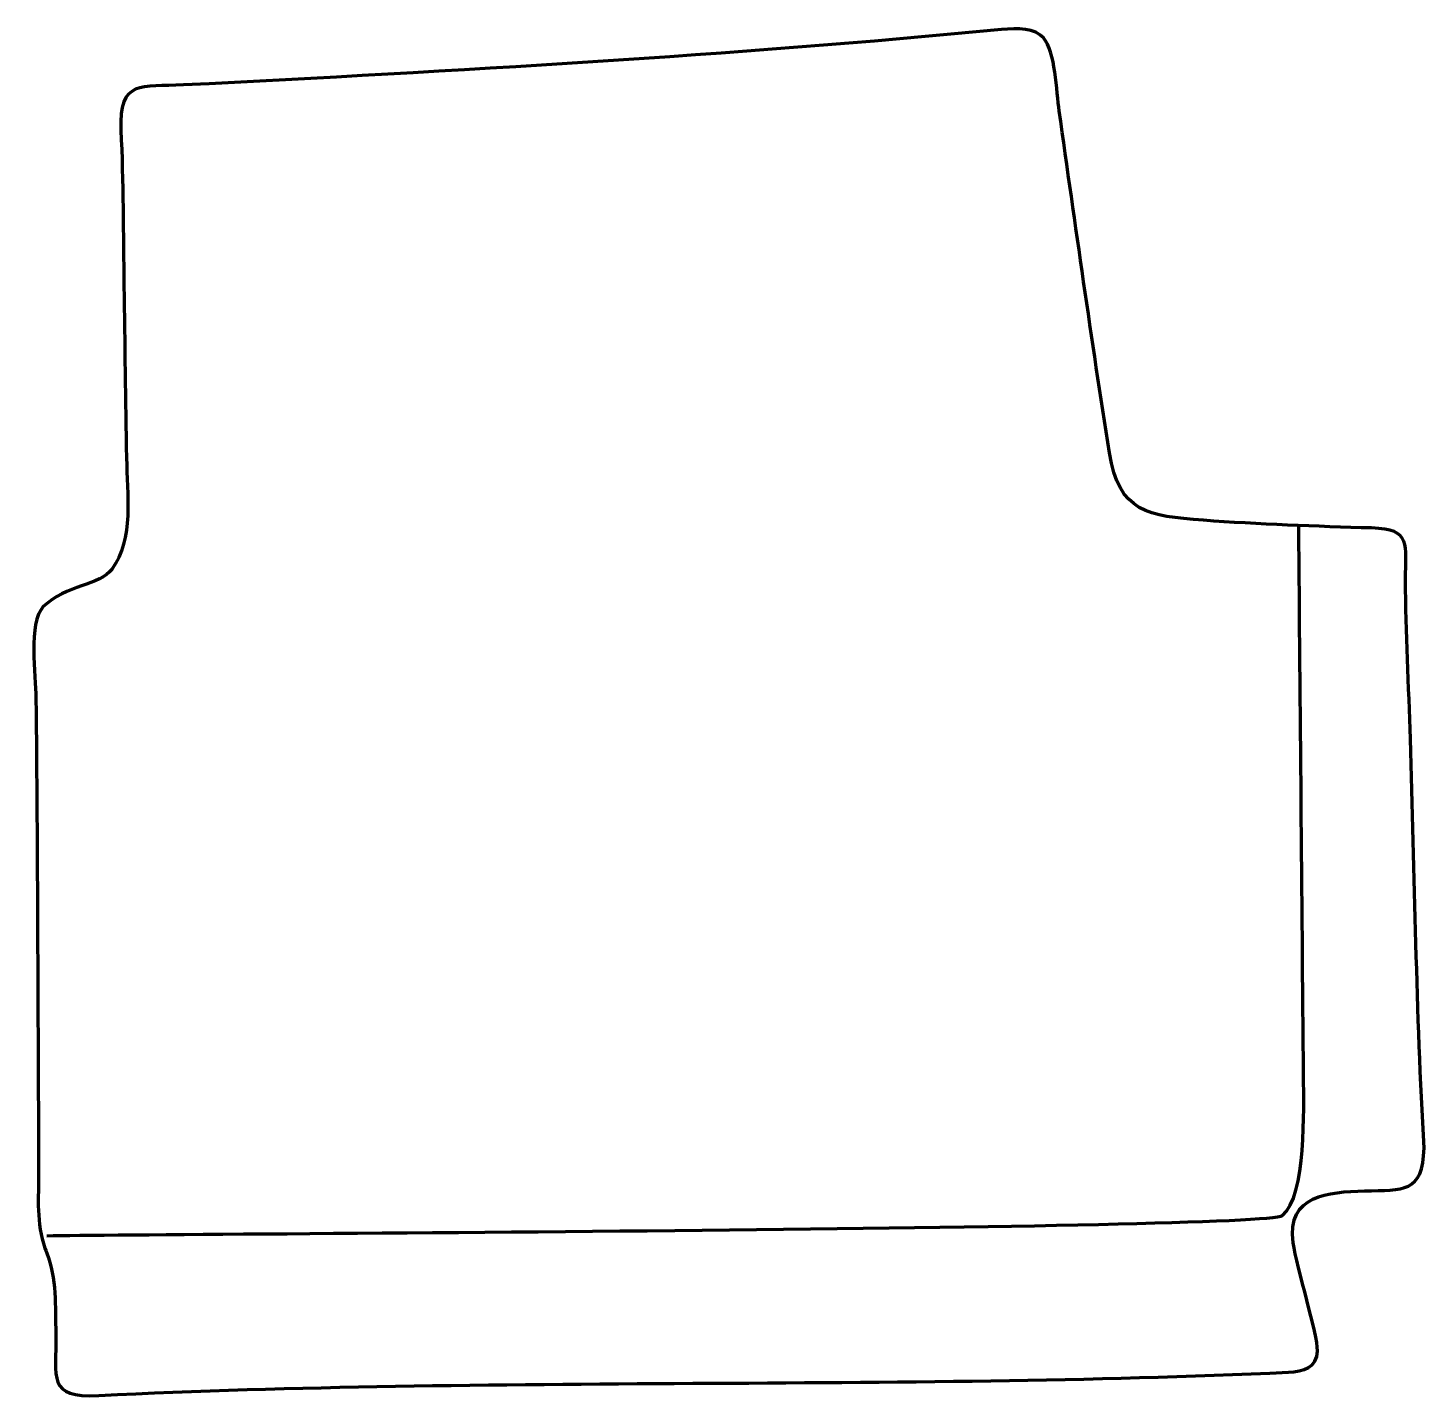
# Model space of a CAD drawing. Header units: millimetres. Extents: x -482 to 19, y 69 to 561.
import ezdxf

# ---------------------------------------------------------------- set-up
doc = ezdxf.new("R2010")
doc.units = ezdxf.units.MM
doc.header["$MEASUREMENT"] = 0
doc.layers.add('layer 2', color=7, linetype='Continuous')
doc.layers.add('layer 3', color=7, linetype='Continuous')

msp = doc.modelspace()

# ---------------------------------------------------------------- linework, layer by layer
at = {"layer": 'layer 2', "color": 142, "lineweight": 158}
msp.add_open_spline([(-475.4615, 127.5833), (-433.1368, 128.3839), (-38.5241, 129.7158), (-32.0202, 134.8623), (-32.0202, 134.8623), (-23.3975, 141.6852), (-24.3581, 173.8631), (-24.4497, 184.552), (-24.4497, 184.552), (-25.016, 250.5639), (-25.6013, 316.5762), (-26.1772, 382.5882)], degree=3, knots=[0, 0, 0, 0, 0.25, 0.25, 0.25, 0.25, 0.5, 0.5, 0.5, 0.5, 1, 1, 1, 1], dxfattribs=at)
at = {"layer": 'layer 3', "color": 242, "lineweight": 158}
msp.add_open_spline([(-447.7906, 468.5594), (-448.0569, 487.0711), (-447.9934, 506.0846), (-448.9068, 524.5245), (-448.9068, 524.5245), (-449.8114, 542.787), (-441.496, 540.0069), (-426.3806, 540.7696), (-426.3806, 540.7696), (-329.1895, 545.6735), (-229.6987, 551.3318), (-132.9075, 560.6746), (-132.9075, 560.6746), (-126.8728, 561.257), (-120.7863, 561.0782), (-117.8078, 557.7014), (-117.8078, 557.7014), (-113.4462, 552.7563), (-113.148, 538.4478), (-112.1514, 531.4454), (-112.1514, 531.4454), (-106.327, 490.5853), (-100.5682, 449.5029), (-94.1151, 408.7479), (-94.1151, 408.7479), (-90.7152, 387.2753), (-80.1893, 385.9745), (-60.3943, 384.4839), (-60.3943, 384.4839), (-40.6733, 382.9989), (-19.7849, 382.2858), (-0.0229, 381.7101), (-0.0229, 381.7101), (14.549, 381.2855), (12.1442, 375.8297), (12.167, 363.1342), (12.167, 363.1342), (12.2009, 344.2407), (13.3186, 324.8987), (13.9268, 305.9687), (13.9268, 305.9687), (15.4647, 257.1998), (15.9881, 207.6889), (18.8045, 159.0882), (18.8045, 159.0882), (18.3033, 142.7939), (11.5344, 144.1371), (-2.5641, 143.7093), (-2.5641, 143.7093), (-15.6056, 143.3135), (-30.4795, 142.3256), (-28.1743, 125.0951), (-28.1743, 125.0951), (-26.838, 116.179), (-19.3099, 91.911), (-19.4578, 86.2853), (-19.4578, 86.2853), (-19.6156, 80.2872), (-24.473, 78.8188), (-29.9019, 78.5728), (-29.9019, 78.5728), (-172.1858, 72.1281), (-315.2083, 77.2096), (-456.7532, 70.2371), (-456.7532, 70.2371), (-475.7334, 69.3021), (-471.8706, 76.5331), (-472.2485, 92.4473), (-472.2485, 92.4473), (-472.4964, 102.0266), (-471.9077, 112.4344), (-475.5131, 121.378), (-475.5131, 121.378), (-475.9757, 122.5255), (-476.3701, 123.669), (-476.7059, 124.81), (-476.7059, 124.81), (-479.3634, 133.8399), (-478.3509, 142.7272), (-478.4064, 152.4183), (-478.4064, 152.4183), (-478.7275, 208.4592), (-478.8146, 264.6016), (-479.3706, 320.6284), (-479.3706, 320.6284), (-479.5443, 328.6497), (-482.2598, 347.5483), (-476.7309, 353.5149), (-476.7309, 353.5149), (-468.6814, 361.1758), (-456.3054, 361.1994), (-452.1918, 366.8305), (-452.1918, 366.8305), (-444.1992, 377.7717), (-446.6257, 393.8739), (-446.8908, 406.9095), (-446.8908, 406.9095), (-447.3081, 427.4335), (-447.4953, 448.0264), (-447.7906, 468.5594)], degree=3, knots=[0, 0, 0, 0, 0.03846154, 0.03846154, 0.03846154, 0.03846154, 0.07692308, 0.07692308, 0.07692308, 0.07692308, 0.11538462, 0.11538462, 0.11538462, 0.11538462, 0.15384615, 0.15384615, 0.15384615, 0.15384615, 0.19230769, 0.19230769, 0.19230769, 0.19230769, 0.23076923, 0.23076923, 0.23076923, 0.23076923, 0.26923077, 0.26923077, 0.26923077, 0.26923077, 0.30769231, 0.30769231, 0.30769231, 0.30769231, 0.34615385, 0.34615385, 0.34615385, 0.34615385, 0.38461538, 0.38461538, 0.38461538, 0.38461538, 0.42307692, 0.42307692, 0.42307692, 0.42307692, 0.46153846, 0.46153846, 0.46153846, 0.46153846, 0.5, 0.5, 0.5, 0.5, 0.53846154, 0.53846154, 0.53846154, 0.53846154, 0.57692308, 0.57692308, 0.57692308, 0.57692308, 0.61538462, 0.61538462, 0.61538462, 0.61538462, 0.65384615, 0.65384615, 0.65384615, 0.65384615, 0.69230769, 0.69230769, 0.69230769, 0.69230769, 0.73076923, 0.73076923, 0.73076923, 0.73076923, 0.76923077, 0.76923077, 0.76923077, 0.76923077, 0.80769231, 0.80769231, 0.80769231, 0.80769231, 0.84615385, 0.84615385, 0.84615385, 0.84615385, 0.88461538, 0.88461538, 0.88461538, 0.88461538, 0.92307692, 0.92307692, 0.92307692, 0.92307692, 1, 1, 1, 1], dxfattribs=at)

doc.saveas('drawing.dxf')
